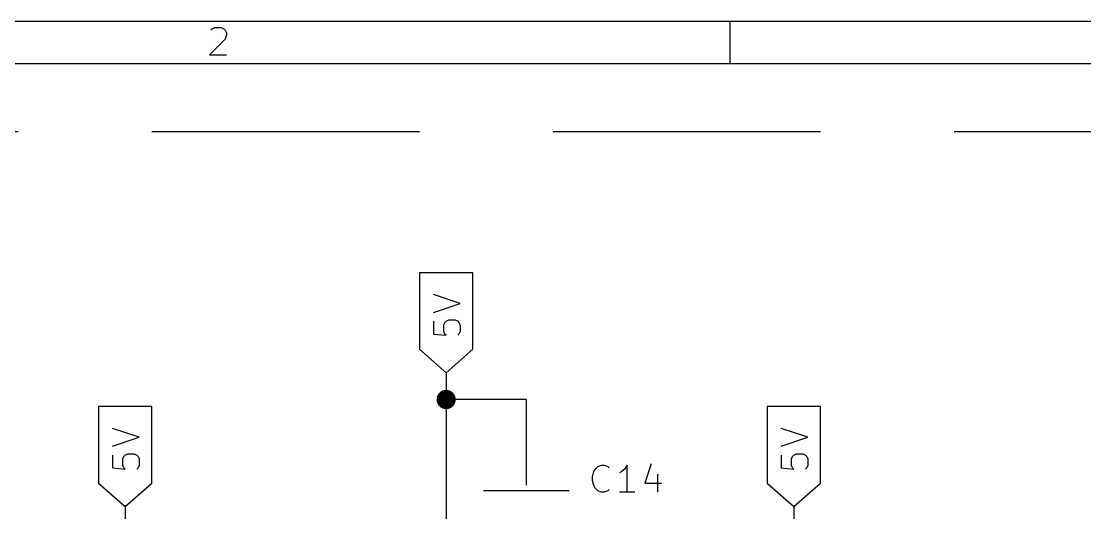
# Model space of a CAD drawing. Extents: x 0.4 to 11.3, y -7.9 to -0.4.
# Drawn here: x 3.006 to 4.994, y -1.311 to -0.394 of the extents above; entities that cross this region are included whole.
import ezdxf

# ---------------------------------------------------------------- set-up
doc = ezdxf.new("R2010")
doc.units = 0
doc.header["$MEASUREMENT"] = 0
doc.linetypes.add('DASHED', pattern=[0.75, 0.5, -0.25])
for name, color, linetype in [('BLUE3', 171, 'CONTINUOUS'), ('CYAN2', 4, 'CONTINUOUS'), ('GREEN3', 91, 'CONTINUOUS'), ('RED2', 1, 'CONTINUOUS')]:
    doc.layers.add(name, color=color, linetype=linetype)

msp = doc.modelspace()

# ---------------------------------------------------------------- linework, layer by layer
at = {"layer": 'BLUE3', "linetype": 'DASHED'}
msp.add_line((6.75, -0.6), (0.55, -0.6), dxfattribs=at)
at = {"layer": 'CYAN2', "linetype": 'CONTINUOUS'}
for p, q in [((4.0763, -1.2347), (4.0787, -1.2299)), ((4.0763, -1.2347), (4.0787, -1.2299)), ((4.0787, -1.2299), (4.0834, -1.2252)), ((4.0787, -1.2299), (4.0834, -1.2252)), ((4.0834, -1.2252), (4.0906, -1.2228)), ((4.0834, -1.2252), (4.0906, -1.2228)), ((4.0906, -1.2228), (4.0953, -1.2228)), ((4.0906, -1.2228), (4.0953, -1.2228)), ((4.0953, -1.2228), (4.1025, -1.2252)), ((4.0953, -1.2228), (4.1025, -1.2252)), ((4.1025, -1.2252), (4.1049, -1.2276)), ((4.1025, -1.2252), (4.1049, -1.2276)), ((4.1334, -1.2299), (4.1287, -1.2347)), ((4.1334, -1.2299), (4.1287, -1.2347)), ((4.1382, -1.2228), (4.1334, -1.2299)), ((4.1382, -1.2228), (4.1334, -1.2299)), ((4.1382, -1.2728), (4.1382, -1.2228)), ((4.1382, -1.2728), (4.1382, -1.2228)), ((4.1834, -1.2204), (4.1715, -1.2561)), ((4.1834, -1.2204), (4.1715, -1.2561)), ((4.0739, -1.2442), (4.0763, -1.2347)), ((4.0739, -1.2442), (4.0763, -1.2347)), ((4.0739, -1.2514), (4.0739, -1.2442)), ((4.0739, -1.2514), (4.0739, -1.2442)), ((4.0763, -1.2609), (4.0739, -1.2514)), ((4.0763, -1.2609), (4.0739, -1.2514)), ((4.1287, -1.2347), (4.1239, -1.2371)), ((4.1287, -1.2347), (4.1239, -1.2371)), ((4.1953, -1.2395), (4.1953, -1.2728)), ((4.1953, -1.2395), (4.1953, -1.2728)), ((4.0787, -1.2657), (4.0763, -1.2609)), ((4.0787, -1.2657), (4.0763, -1.2609)), ((4.0834, -1.2704), (4.0787, -1.2657)), ((4.0834, -1.2704), (4.0787, -1.2657)), ((4.0906, -1.2728), (4.0834, -1.2704)), ((4.0906, -1.2728), (4.0834, -1.2704)), ((4.1025, -1.2704), (4.0953, -1.2728)), ((4.1025, -1.2704), (4.0953, -1.2728)), ((4.1049, -1.268), (4.1025, -1.2704)), ((4.1049, -1.268), (4.1025, -1.2704)), ((4.1715, -1.2561), (4.2025, -1.2561)), ((4.1715, -1.2561), (4.2025, -1.2561)), ((4.0953, -1.2728), (4.0906, -1.2728)), ((4.0953, -1.2728), (4.0906, -1.2728)), ((4.1525, -1.2728), (4.1239, -1.2728)), ((4.1525, -1.2728), (4.1239, -1.2728))]:
    msp.add_line(p, q, dxfattribs=at)
at = {"layer": 'GREEN3', "linetype": 'CONTINUOUS'}
for p, q in [((3.8, -1.05), (3.8, -1.1)), ((3.8, -1.1), (3.8, -1.7)), ((3.95, -1.1), (3.8, -1.1)), ((3.95, -1.15), (3.95, -1.1)), ((3.2, -1.3), (3.2, -1.4)), ((4.45, -1.3), (4.45, -1.75))]:
    msp.add_line(p, q, dxfattribs=at)
at = {"layer": 'GREEN3', "const_width": 0.018}
msp.add_lwpolyline([(3.791, -1.1, 1), (3.809, -1.1, 1)], format="xyb", close=True, dxfattribs=at)
at = {"layer": 'RED2', "linetype": 'CONTINUOUS'}
for p, q in [((0.3937, -0.3937), (11.2993, -0.3937)), ((4.3307, -0.4724), (4.3307, -0.3937)), ((3.3601, -0.4101), (3.3625, -0.4077)), ((3.3625, -0.4077), (3.3674, -0.4053)), ((3.3674, -0.4053), (3.3796, -0.4053)), ((3.3796, -0.4053), (3.3845, -0.4077)), ((3.3845, -0.4077), (3.3869, -0.4101)), ((3.3869, -0.4101), (3.3893, -0.415)), ((3.3893, -0.415), (3.3893, -0.4199)), ((3.3869, -0.4272), (3.3576, -0.4564)), ((3.3893, -0.4199), (3.3869, -0.4272)), ((3.3576, -0.4564), (3.3893, -0.4564)), ((0.4724, -0.4724), (11.2206, -0.4724)), ((3.8, -0.8632), (3.75, -0.8632)), ((3.75, -0.8632), (3.75, -1.0062)), ((3.85, -0.8632), (3.8, -0.8632)), ((3.85, -1.0062), (3.85, -0.8632)), ((3.8264, -0.9206), (3.7764, -0.9039)), ((3.7764, -0.9373), (3.8264, -0.9206)), ((3.7764, -0.9539), (3.7764, -0.9777)), ((3.7978, -0.9563), (3.8002, -0.9539)), ((3.8002, -0.9539), (3.8049, -0.9515)), ((3.8049, -0.9515), (3.8169, -0.9515)), ((3.8169, -0.9515), (3.8216, -0.9539)), ((3.8216, -0.9539), (3.824, -0.9563)), ((3.7954, -0.9611), (3.7978, -0.9563)), ((3.7954, -0.973), (3.7954, -0.9611)), ((3.7978, -0.9777), (3.7954, -0.973)), ((3.824, -0.9563), (3.8264, -0.9611)), ((3.8264, -0.973), (3.824, -0.9777)), ((3.8264, -0.9611), (3.8264, -0.973)), ((3.7764, -0.9777), (3.8002, -0.9801)), ((3.8002, -0.9801), (3.7978, -0.9777)), ((3.824, -0.9777), (3.8216, -0.9801)), ((3.75, -1.0062), (3.8, -1.05)), ((3.8, -1.05), (3.85, -1.0062)), ((3.2, -1.1132), (3.15, -1.1132)), ((3.15, -1.1132), (3.15, -1.2562)), ((3.25, -1.1132), (3.2, -1.1132)), ((3.25, -1.2562), (3.25, -1.1132)), ((4.45, -1.1132), (4.4, -1.1132)), ((4.4, -1.1132), (4.4, -1.2562)), ((4.5, -1.1132), (4.45, -1.1132)), ((4.5, -1.2562), (4.5, -1.1132)), ((3.95, -1.26), (3.95, -1.15)), ((3.95, -1.26), (3.95, -1.15)), ((3.2264, -1.1706), (3.1764, -1.1539)), ((3.1764, -1.1873), (3.2264, -1.1706)), ((4.4764, -1.1706), (4.4264, -1.1539)), ((4.4264, -1.1873), (4.4764, -1.1706)), ((3.1764, -1.2039), (3.1764, -1.2277)), ((3.1954, -1.2111), (3.1978, -1.2063)), ((3.1954, -1.223), (3.1954, -1.2111)), ((3.1978, -1.2063), (3.2002, -1.2039)), ((3.2002, -1.2039), (3.2049, -1.2015)), ((3.2049, -1.2015), (3.2169, -1.2015)), ((3.2169, -1.2015), (3.2216, -1.2039)), ((3.2216, -1.2039), (3.224, -1.2063)), ((3.224, -1.2063), (3.2264, -1.2111)), ((3.2264, -1.2111), (3.2264, -1.223)), ((4.4264, -1.2039), (4.4264, -1.2277)), ((4.4454, -1.2111), (4.4478, -1.2063)), ((4.4454, -1.223), (4.4454, -1.2111)), ((4.4478, -1.2063), (4.4502, -1.2039)), ((4.4502, -1.2039), (4.4549, -1.2015)), ((4.4549, -1.2015), (4.4669, -1.2015)), ((4.4669, -1.2015), (4.4716, -1.2039)), ((4.4716, -1.2039), (4.474, -1.2063)), ((4.474, -1.2063), (4.4764, -1.2111)), ((4.4764, -1.2111), (4.4764, -1.223)), ((3.1764, -1.2277), (3.2002, -1.2301)), ((3.1978, -1.2277), (3.1954, -1.223)), ((3.2002, -1.2301), (3.1978, -1.2277)), ((3.224, -1.2277), (3.2216, -1.2301)), ((3.2264, -1.223), (3.224, -1.2277)), ((4.4264, -1.2277), (4.4502, -1.2301)), ((4.4478, -1.2277), (4.4454, -1.223)), ((4.4502, -1.2301), (4.4478, -1.2277)), ((4.474, -1.2277), (4.4716, -1.2301)), ((4.4764, -1.223), (4.474, -1.2277)), ((3.15, -1.2562), (3.2, -1.3)), ((3.2, -1.3), (3.25, -1.2562)), ((3.87, -1.27), (4.03, -1.27)), ((4.4, -1.2562), (4.45, -1.3)), ((4.45, -1.3), (4.5, -1.2562))]:
    msp.add_line(p, q, dxfattribs=at)

doc.saveas('drawing.dxf')
